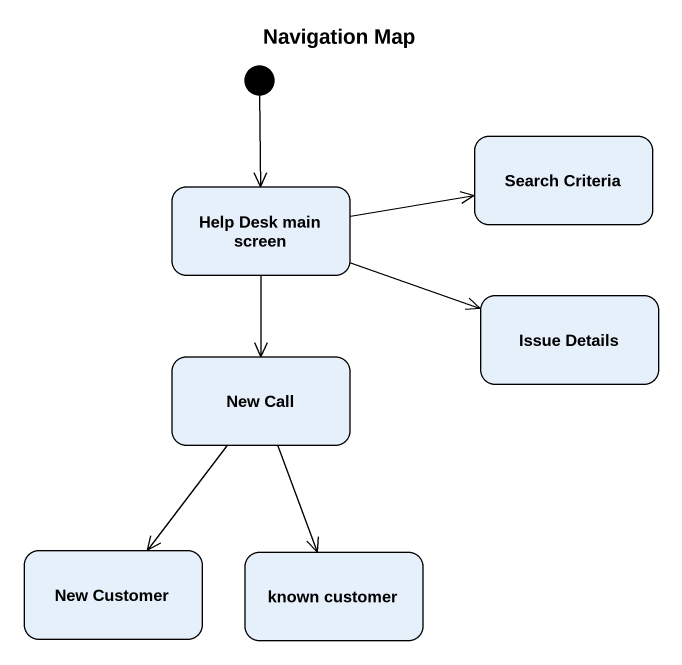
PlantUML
@startuml
title Navigation Map
hide empty description
state "Search Criteria" as Search_Criteria
state "Help Desk main screen" as Help_Desk_main_screen
state "Issue Details" as Issue_Details
state "New Call" as New_Call
state "New Customer" as New_Customer
state "known customer" as known_customer
[*] --> Help_Desk_main_screen
Help_Desk_main_screen -right-> Search_Criteria
Help_Desk_main_screen -right-> Issue_Details
Help_Desk_main_screen --> New_Call
New_Call --> New_Customer
New_Call --> known_customer
@enduml
